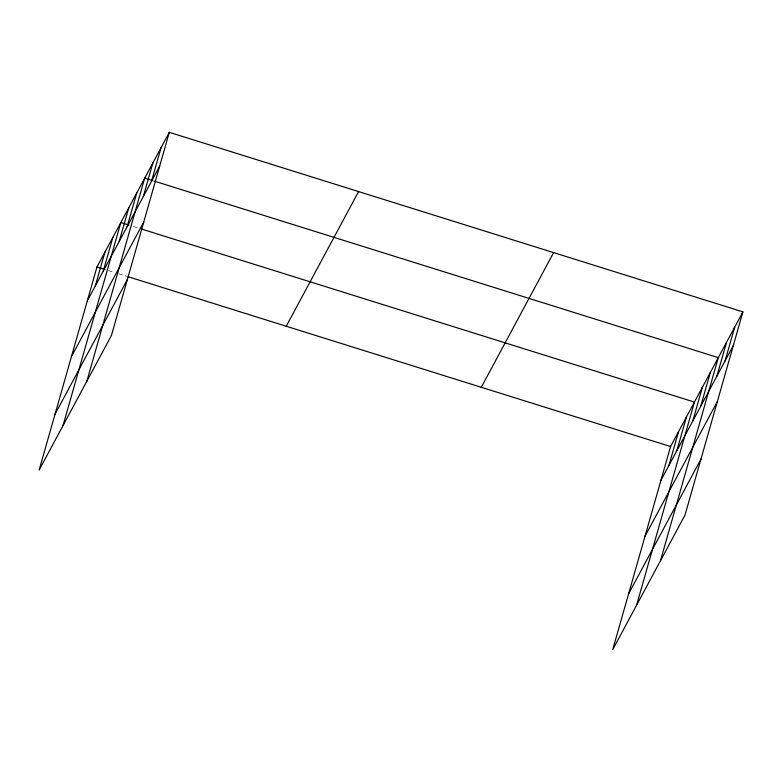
<?xml version="1.0" encoding="UTF-8"?>
<svg xmlns="http://www.w3.org/2000/svg" width="782" height="782" viewBox="0 0 782 782"><rect width="100%" height="100%" fill="white"/><g stroke="black" fill="none" stroke-linecap="round" stroke-linejoin="round"><path stroke-width="0.59" stroke-dasharray="3.91 2.93" d="M133.458 226.506L138.043 227.943M108.444 270.582L114.172 272.38M118.766 273.817L126.792 276.329"/><path stroke-width="1.17" d="M169.303 132.324L96.968 266.994L39.1 470.138L111.435 335.468L169.303 132.324L742.9 311.862L685.032 515.006L612.697 649.676L670.565 446.532L742.9 311.862M95.306 285.938L104.925 252.175M103.263 271.129L112.882 237.366M62.971 425.701L120.839 222.557L128.864 225.069M119.177 241.501L128.795 207.738M127.134 226.682L136.752 192.929M86.841 381.254L144.709 178.11L151.591 180.271M143.292 196.614L152.901 162.851M151.483 181.346L161.102 147.583M668.903 465.476L678.522 431.713M676.86 450.667L686.479 416.904M636.568 605.239L694.436 402.095L141.483 229.018M692.774 421.039L702.392 387.276M700.731 406.22L710.349 372.467M660.438 560.792L718.306 357.648L153.888 180.984M716.889 376.142L726.507 342.389M725.09 360.883L734.699 327.12M87.349 300.757L159.684 166.087M71.426 356.651L143.761 221.98M55.023 414.245L127.358 279.575M286.251 326.241L358.586 191.57M481.282 387.286L553.617 252.615M660.946 480.295L733.281 345.624M645.023 536.188L717.358 401.518M628.62 593.782L700.955 459.112M96.968 266.994L104.993 269.507M127.945 276.691L670.565 446.532"/></g></svg>
